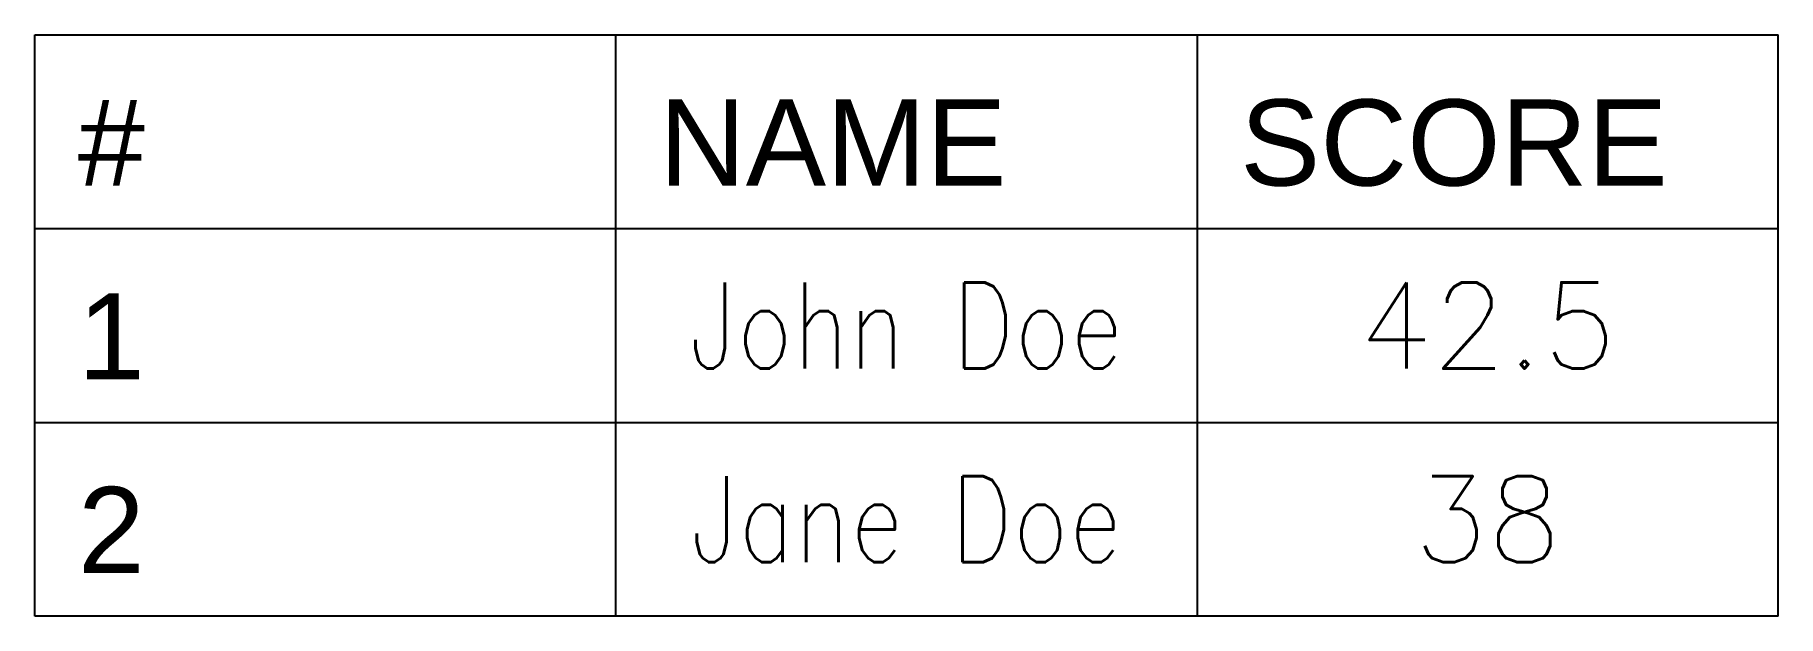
# Model space of a CAD drawing. Header units: metres. Extents: x 0 to 4050, y 0 to 1350.
import ezdxf
from ezdxf.enums import TextEntityAlignment as Align

# ---------------------------------------------------------------- set-up
doc = ezdxf.new("R2010")
doc.units = ezdxf.units.M
for name, color, linetype in [('Layer1', 1, 'Continuous'), ('Layer2', 2, 'Continuous'), ('Layer3', 6, 'Continuous')]:
    doc.layers.add(name, color=color, linetype=linetype)
doc.styles.add('style1', font='arial.ttf')
doc.styles.add('style2', font='romans.shx')

msp = doc.modelspace()

# ---------------------------------------------------------------- linework, layer by layer
at = {"layer": 'Layer1'}
for p, q in [((0, 0), (0, 1350)), ((0, 1350), (4050, 1350)), ((1350, 0), (1350, 1350)), ((2700, 1350), (2700, 0)), ((4050, 0), (4050, 1350)), ((0, 900), (4050, 900)), ((0, 450), (4050, 450)), ((4050, 0), (0, 0))]:
    msp.add_line(p, q, dxfattribs=at)

# ---------------------------------------------------------------- texts
at = {"layer": 'Layer2', "style": 'style2', "width": 0.8}
for s, p in [('John Doe', (2025, 675)), ('Jane Doe', (2025, 225))]:
    msp.add_text(s, height=200, dxfattribs=at).set_placement(p, align=Align.MIDDLE_CENTER)
at = {"layer": 'Layer2', "style": 'style2'}
for s, p in [('42.5', (3375, 675)), ('38', (3375, 225))]:
    msp.add_text(s, height=200, dxfattribs=at).set_placement(p, align=Align.MIDDLE_CENTER)
at = {"layer": 'Layer3', "style": 'style1'}
for s, p in [('#', (100, 1000)), ('NAME', (1450, 1000)), ('SCORE', (2800, 1000)), ('1', (100, 550)), ('2', (100, 100))]:
    msp.add_text(s, height=200, dxfattribs=at).set_placement(p)

doc.saveas('drawing.dxf')
